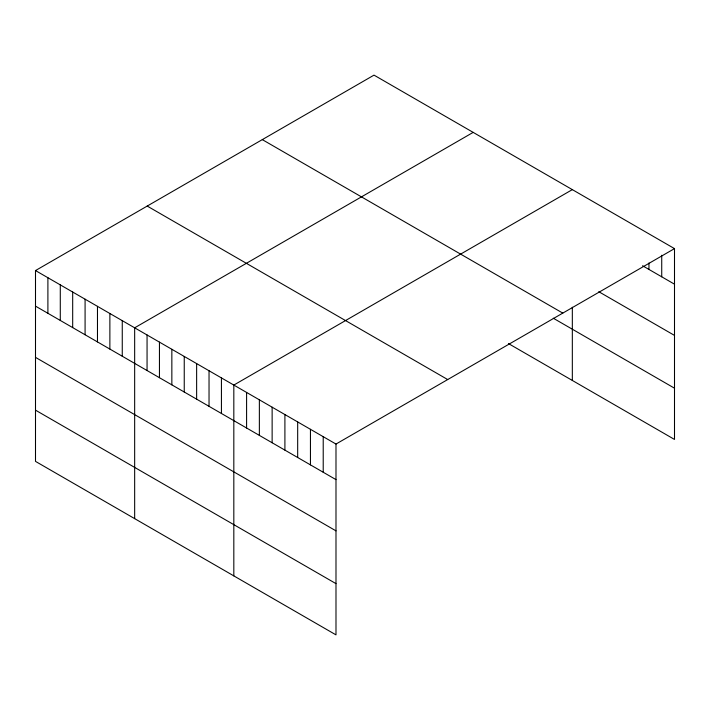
<?xml version="1.0" encoding="UTF-8"?>
<svg xmlns="http://www.w3.org/2000/svg" width="710" height="710" viewBox="0 0 710 710"><rect width="100%" height="100%" fill="white"/><g stroke="black" fill="none" stroke-linecap="round" stroke-linejoin="round"><path stroke-width="1.06" d="M35.5 270.563L335.99 444.052L335.99 634.873L35.5 461.385L35.5 270.563L374.01 75.127L674.5 248.615L674.5 439.437L508.449 343.569M473.171 132.379L134.66 327.816L134.66 518.637M572.331 189.623L233.821 385.068L233.821 575.89M335.99 444.052L674.5 248.615M642.577 265.753L674.5 284.186M598.787 291.704L674.5 335.413M262.301 139.621L562.79 313.11M553.267 318.204L674.5 388.201M147.21 206.069L447.699 379.557M35.5 306.134L335.99 479.623M35.5 357.37L335.99 530.858M35.5 410.158L335.99 583.638M661.729 255.254L661.729 276.811M648.958 262.966L648.958 269.436M572.331 307.226L572.331 380.453M323.219 436.677L323.219 472.248M310.447 429.301L310.447 464.872M297.676 421.935L297.676 457.497M284.905 414.56L284.905 450.131M272.134 407.185L272.134 442.756M259.363 399.81L259.363 435.381M246.592 392.435L246.592 428.006M221.431 377.906L221.431 413.477M209.033 370.753L209.033 406.324M196.635 363.6L196.635 399.162M184.245 356.438L184.245 392.009M171.847 349.284L171.847 384.855M159.448 342.131L159.448 377.693M147.059 334.969L147.059 370.54M122.262 320.663L122.262 356.225M109.872 313.5L109.872 349.071M97.474 306.347L97.474 341.918M85.085 299.194L85.085 334.756M72.686 292.032L72.686 327.603M60.288 284.879L60.288 320.45M47.898 277.716L47.898 313.287"/></g></svg>
